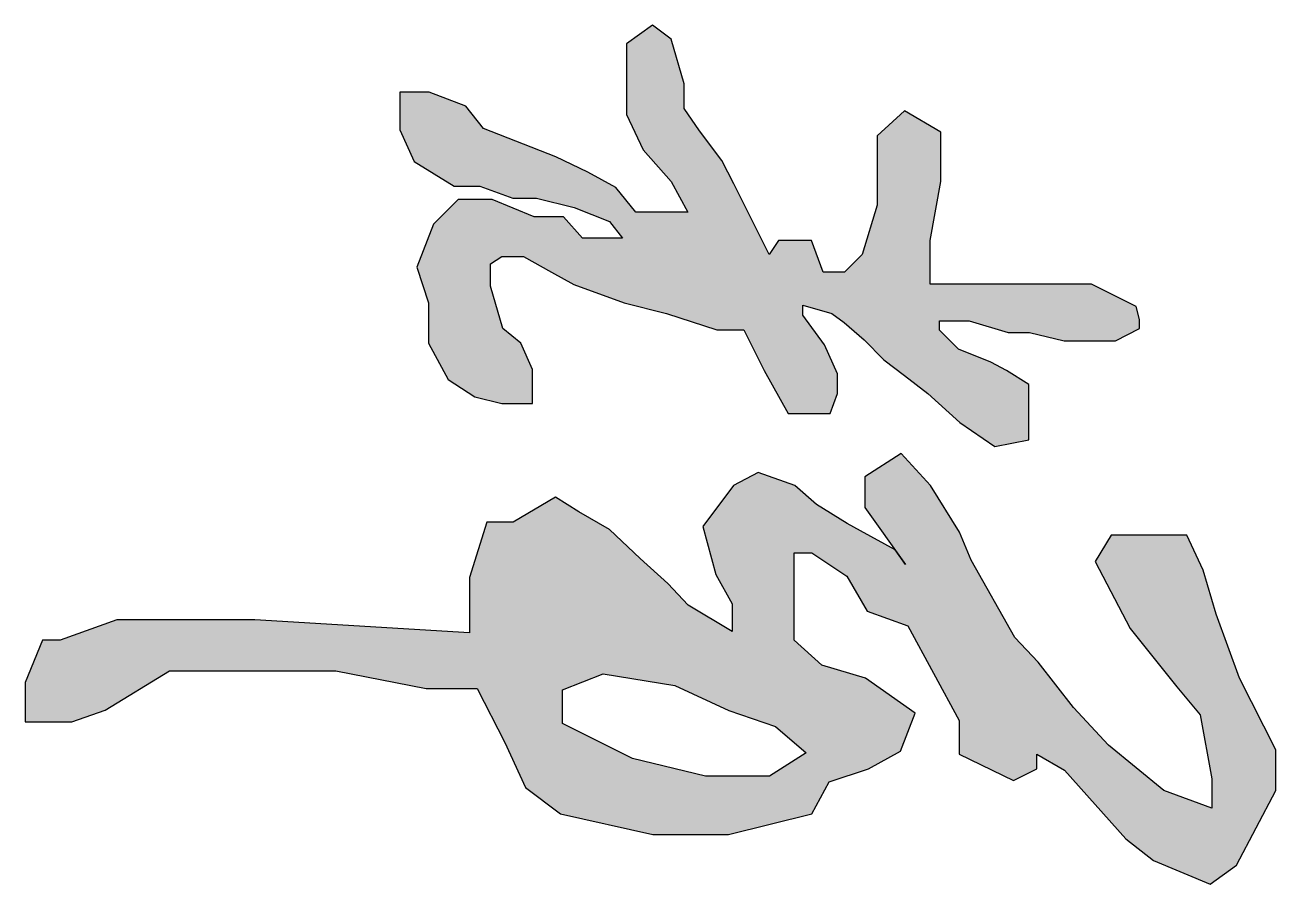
# Model space of a CAD drawing. Header units: millimetres. Extents: x 539196 to 807275, y 431843 to 1156631.
# Drawn here: x 622132 to 623285, y 434385 to 435178 of the extents above; entities that cross this region are included whole.
import ezdxf

# ---------------------------------------------------------------- set-up
doc = ezdxf.new("R2010")
doc.units = ezdxf.units.MM
doc.header["$MEASUREMENT"] = 0

# ---------------------------------------------------------------- blocks, each defined once
blk = doc.blocks.new('图签11')
h = blk.add_hatch(color=1)
h.paths.add_polyline_path([(3667579.7, -353630.36), (3667594.93, -353654.14), (3667594.93, -353695.97), (3667583.51, -353743.52), (3667560.67, -353789.16), (3667538.78, -353789.16), (3667528.31, -353762.54), (3667535.92, -353715.94), (3667552.1, -353680.76), (3667562.57, -353650.33)], flags=16)
h.paths.add_polyline_path([(3667454.98, -353441.89), (3667498.76, -353419.07), (3667536.83, -353388.64), (3667554.91, -353373.43), (3667596.79, -353365.82), (3667615.82, -353365.82), (3667604.4, -353397.2), (3667574.9, -353433.33), (3667550.16, -353456.15), (3667520.65, -353478.98), (3667504.47, -353494.19), (3667454.03, -353522.72), (3667435.95, -353530.32), (3667405.49, -353549.34), (3667384.55, -353568.36), (3667399.78, -353592.13), (3667419.77, -353592.13), (3667456.89, -353565.51), (3667447.36, -353572.34), (3667435, -353594.98), (3667430.3, -353603.58), (3667417.87, -353623.51), (3667405.49, -353637.77), (3667396.93, -353661.54), (3667405.49, -353677.71), (3667432.14, -353697.68), (3667463.55, -353689.12), (3667482.58, -353678.66), (3667500.67, -353678.66), (3667483.53, -353707.19), (3667469.26, -353720.5), (3667453.08, -353738.57), (3667434.04, -353758.53), (3667422.62, -353778.5), (3667413.11, -353793.72), (3667429.29, -353821.29), (3667429.29, -353838.41), (3667465.45, -353849.82), (3667501.62, -353849.82), (3667493.05, -353989.82), (3667493.05, -354029.23), (3667493.05, -354079.62), (3667506.37, -354116.71), (3667506.37, -354128.12), (3667533.98, -354139.53), (3667559.67, -354139.53), (3667559.67, -354109.1), (3667552.06, -354087.23), (3667526.36, -354045.39), (3667526.36, -354014.96), (3667526.36, -353982.63), (3667526.36, -353936.99), (3667537.78, -353878.04), (3667537.78, -353844.76), (3667573, -353826.69), (3667602.5, -353813.38), (3667619.63, -353790.56), (3667632.98, -353730.37), (3667632.98, -353680.92), (3667619.65, -353626.72), (3667598.71, -353615.31), (3667590.15, -353589.64), (3667578.73, -353568.72), (3667553.98, -353559.21), (3667531.14, -353591.54), (3667522.58, -353620.07), (3667506.4, -353638.13), (3667449.29, -353638.13), (3667449.29, -353626.72), (3667464.52, -353603.9), (3667487.36, -353590.59), (3667496.88, -353563.97), (3667558.74, -353530.68), (3667580.63, -353530.68), (3667597.8, -353495.24), (3667590.18, -353480.02), (3667580.66, -353480.02), (3667591.13, -353461.95), (3667635.86, -353422.02), (3667650.14, -353403.95), (3667665.37, -353366.87), (3667653, -353349.75), (3667604.46, -353324.08), (3667577.81, -353324.08), (3667531.17, -353347.85), (3667489.3, -353363.06), (3667460.75, -353371.62), (3667437.9, -353382.08), (3667437.9, -353391.59), (3667437.9, -353417.26), (3667437.9, -353431.53)])
h.paths.add_polyline_path([(3667288.65, -353415.11), (3667274.05, -353444.27), (3667274.05, -353488.78), (3667274.05, -353543.27), (3667274.05, -353549.41), (3667245.64, -353549.41), (3667207.23, -353542.5), (3667196.48, -353542.5), (3667174.97, -353542.5), (3667161.15, -353566.29), (3667177.28, -353583.94), (3667222.59, -353583.94), (3667254.85, -353593.92), (3667266.37, -353605.43), (3667266.37, -353619.24), (3667245.64, -353626.91), (3667245.64, -353648.4), (3667254.85, -353654.54), (3667208.77, -353677.56), (3667193.4, -353685.24), (3667174.2, -353699.82), (3667159.61, -353709.79), (3667143.48, -353709.79), (3667114.29, -353718.24), (3667105.07, -353730.51), (3667117.36, -353747.4), (3667163.45, -353747.4), (3667186.49, -353736.65), (3667207.23, -353718.24), (3667227.2, -353707.49), (3667227.2, -353741.26), (3667211.07, -353754.3), (3667201.09, -353772.72), (3667191.1, -353793.44), (3667172.62, -353840.67), (3667158.02, -353852.18), (3667148.81, -353875.97), (3667148.81, -353895.15), (3667173.39, -353895.15), (3667194.12, -353885.94), (3667210.25, -353859.85), (3667210.25, -353842.97), (3667217.94, -353821.48), (3667217.94, -353806.13), (3667224.08, -353781.58), (3667233.3, -353758.55), (3667244.05, -353750.11), (3667244.05, -353760.86), (3667244.05, -353776.2), (3667230.23, -353788.48), (3667230.23, -353807.67), (3667218.86, -353835.07), (3667218.86, -353842.07), (3667218.86, -353857.14), (3667235.03, -353873.3), (3667263.05, -353884.06), (3667286.22, -353876.53), (3667297, -353876.53), (3667312.63, -353876.53), (3667336.34, -353863.6), (3667347.65, -353846.38), (3667351.97, -353828.61), (3667351.97, -353808.69), (3667345.5, -353808.69), (3667329.87, -353808.69), (3667312.63, -353816.22), (3667302.93, -353828.07), (3667275.44, -353836.15), (3667260.89, -353836.15), (3667256.04, -353828.61), (3667256.04, -353814.61), (3667266.28, -353796.3), (3667274.37, -353781.77), (3667286.22, -353748.92), (3667293.23, -353721.47), (3667304, -353688.62), (3667304, -353670.86), (3667330.42, -353657.71), (3667358.44, -353642.1), (3667358.44, -353614.64), (3667345.51, -353609.79), (3667332.58, -353609.79), (3667313.72, -353618.41), (3667294.32, -353632.4), (3667287.85, -353632.4), (3667293.24, -353613.56), (3667299.17, -353605.48), (3667310.48, -353592.56), (3667323.42, -353579.64), (3667333.65, -353566.18), (3667345.51, -353551.11), (3667364.37, -353530.11), (3667380.04, -353507.31), (3667375.73, -353485.24), (3667370.88, -353485.24), (3667353.64, -353485.24), (3667339.63, -353485.24), (3667330.47, -353499.77), (3667325.08, -353510), (3667316.46, -353531), (3667304.06, -353543.38), (3667298.13, -353543.38), (3667298.13, -353524), (3667305.68, -353498.7), (3667305.68, -353484.7), (3667311.07, -353462.09), (3667311.07, -353448.09), (3667311.07, -353428.71), (3667302.98, -353413.09), (3667297.06, -353413.09)])
at = {"color": 1}
for points in [[(3667454.98, -353441.89), (3667498.76, -353419.07), (3667536.83, -353388.64), (3667554.91, -353373.43), (3667596.79, -353365.82), (3667615.82, -353365.82), (3667604.4, -353397.2), (3667574.9, -353433.33), (3667550.16, -353456.15), (3667520.65, -353478.98), (3667504.47, -353494.19), (3667454.03, -353522.72), (3667435.95, -353530.32), (3667405.49, -353549.34), (3667384.55, -353568.36), (3667399.78, -353592.13), (3667419.77, -353592.13), (3667456.89, -353565.51), (3667447.36, -353572.34), (3667435, -353594.98), (3667430.3, -353603.58), (3667417.87, -353623.51), (3667405.49, -353637.77), (3667396.93, -353661.54), (3667405.49, -353677.71), (3667405.49, -353677.71), (3667432.14, -353697.68), (3667463.55, -353689.12), (3667482.58, -353678.66), (3667500.67, -353678.66), (3667483.53, -353707.19), (3667469.26, -353720.5), (3667453.08, -353738.57), (3667434.04, -353758.53), (3667422.62, -353778.5), (3667413.11, -353793.72), (3667429.29, -353821.29), (3667429.29, -353838.41), (3667465.45, -353849.82), (3667501.62, -353849.82), (3667493.05, -353989.82), (3667493.05, -354029.23), (3667493.05, -354079.62), (3667506.37, -354116.71), (3667506.37, -354128.12), (3667533.98, -354139.53), (3667559.67, -354139.53), (3667559.67, -354109.1), (3667552.06, -354087.23), (3667526.36, -354045.39), (3667526.36, -354014.96), (3667526.36, -353982.63), (3667526.36, -353936.99), (3667537.78, -353878.04), (3667537.78, -353844.76), (3667573, -353826.69), (3667602.5, -353813.38), (3667619.63, -353790.56), (3667632.98, -353730.37), (3667632.98, -353680.92), (3667619.65, -353626.72), (3667598.71, -353615.31), (3667590.15, -353589.64), (3667578.73, -353568.72), (3667553.98, -353559.21), (3667531.14, -353591.54), (3667522.58, -353620.07), (3667506.4, -353638.13), (3667449.29, -353638.13), (3667449.29, -353626.72), (3667464.52, -353603.9), (3667487.36, -353590.59), (3667496.88, -353563.97), (3667558.74, -353530.68), (3667580.63, -353530.68), (3667597.8, -353495.24), (3667590.18, -353480.02), (3667580.66, -353480.02), (3667591.13, -353461.95), (3667635.86, -353422.02), (3667650.14, -353403.95), (3667665.37, -353366.87), (3667653, -353349.75), (3667604.46, -353324.08), (3667577.81, -353324.08), (3667531.17, -353347.85), (3667489.3, -353363.06), (3667460.75, -353371.62), (3667437.9, -353382.08), (3667437.9, -353391.59), (3667437.9, -353417.26), (3667437.9, -353431.53), (3667454.98, -353441.89)], [(3667288.65, -353415.11), (3667274.05, -353444.27), (3667274.05, -353488.78), (3667274.05, -353543.27), (3667274.05, -353549.41), (3667245.64, -353549.41), (3667207.23, -353542.5), (3667196.48, -353542.5), (3667174.97, -353542.5), (3667161.15, -353566.29), (3667177.28, -353583.94), (3667222.59, -353583.94), (3667254.85, -353593.92), (3667266.37, -353605.43), (3667266.37, -353619.24), (3667245.64, -353626.91), (3667245.64, -353648.4), (3667254.85, -353654.54), (3667208.77, -353677.56), (3667193.4, -353685.24), (3667174.2, -353699.82), (3667159.61, -353709.79), (3667143.48, -353709.79), (3667114.29, -353718.24), (3667105.07, -353730.51), (3667117.36, -353747.4), (3667163.45, -353747.4), (3667186.49, -353736.65), (3667207.23, -353718.24), (3667227.2, -353707.49), (3667227.2, -353741.26), (3667211.07, -353754.3), (3667201.09, -353772.72), (3667191.1, -353793.44), (3667172.62, -353840.67), (3667158.02, -353852.18), (3667148.81, -353875.97), (3667148.81, -353895.15), (3667173.39, -353895.15), (3667194.12, -353885.94), (3667210.25, -353859.85), (3667210.25, -353842.97), (3667217.94, -353821.48), (3667217.94, -353806.13), (3667224.08, -353781.58), (3667233.3, -353758.55), (3667244.05, -353750.11), (3667244.05, -353760.86), (3667244.05, -353776.2), (3667230.23, -353788.48), (3667230.23, -353807.67), (3667218.86, -353835.07), (3667218.86, -353842.07), (3667218.86, -353857.14), (3667235.03, -353873.3), (3667263.05, -353884.06), (3667286.22, -353876.53), (3667297, -353876.53), (3667312.63, -353876.53), (3667336.34, -353863.6), (3667347.65, -353846.38), (3667351.97, -353828.61), (3667351.97, -353808.69), (3667345.5, -353808.69), (3667329.87, -353808.69), (3667312.63, -353816.22), (3667302.93, -353828.07), (3667275.44, -353836.15), (3667260.89, -353836.15), (3667256.04, -353828.61), (3667256.04, -353814.61), (3667266.28, -353796.3), (3667274.37, -353781.77), (3667286.22, -353748.92), (3667293.23, -353721.47), (3667304, -353688.62), (3667304, -353670.86), (3667330.42, -353657.71), (3667358.44, -353642.1), (3667358.44, -353614.64), (3667345.51, -353609.79), (3667332.58, -353609.79), (3667313.72, -353618.41), (3667294.32, -353632.4), (3667287.85, -353632.4), (3667293.24, -353613.56), (3667299.17, -353605.48), (3667310.48, -353592.56), (3667323.42, -353579.64), (3667333.65, -353566.18), (3667345.51, -353551.11), (3667364.37, -353530.11), (3667380.04, -353507.31), (3667375.73, -353485.24), (3667370.88, -353485.24), (3667353.64, -353485.24), (3667339.63, -353485.24), (3667330.47, -353499.77), (3667325.08, -353510), (3667316.46, -353531), (3667304.06, -353543.38), (3667298.13, -353543.38), (3667298.13, -353524), (3667305.68, -353498.7), (3667305.68, -353484.7), (3667311.07, -353462.09), (3667311.07, -353448.09), (3667311.07, -353428.71), (3667302.98, -353413.09), (3667297.06, -353413.09), (3667288.65, -353415.11)], [(3667579.7, -353630.36), (3667594.93, -353654.14), (3667594.93, -353695.97), (3667583.51, -353743.52), (3667560.67, -353789.16), (3667538.78, -353789.16), (3667528.31, -353762.54), (3667535.92, -353715.94), (3667552.1, -353680.76), (3667562.57, -353650.33), (3667579.7, -353630.36)]]:
    blk.add_lwpolyline(points, dxfattribs=at)

msp = doc.modelspace()

# ---------------------------------------------------------------- block references
at = {"xscale": 1.41428571427241, "yscale": 1.41428571427241, "zscale": 1.414285714285714, "rotation": 270}
msp.add_blockref('图签11', (1122986.5, 5621512.1), dxfattribs=at)

doc.saveas('drawing.dxf')
